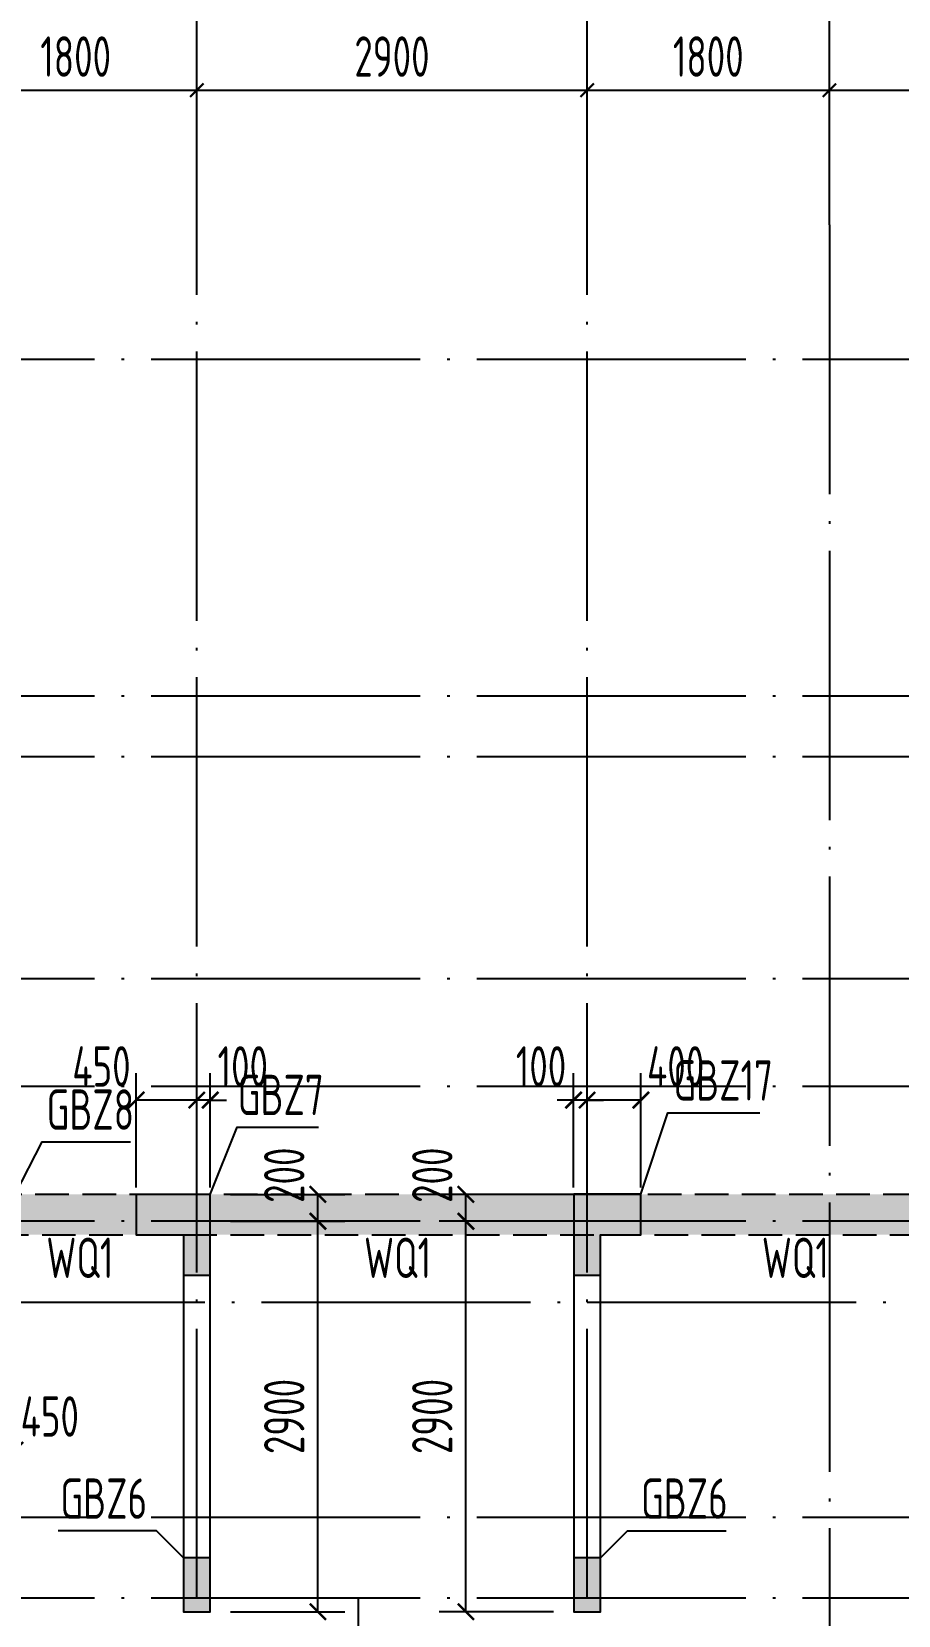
# Model space of a CAD drawing. Extents: x -1307975 to -76406, y -96289 to 379359.
# Drawn here: x -953543 to -947103, y 359666 to 371428 of the extents above; entities that cross this region are included whole.
import ezdxf
from ezdxf.enums import TextEntityAlignment as Align

# ---------------------------------------------------------------- set-up
doc = ezdxf.new("R2010")
doc.units = 0
doc.header["$LTSCALE"] = 1000
doc.linetypes.add('DASH', pattern=[0.35, 0.25, -0.1])
doc.linetypes.add('DOTE', pattern=[2.42, 2, -0.2, 0.02, -0.2])
doc.layers.get('0').update_dxf_attribs({"linetype": 'CONTINUOUS'})
doc.layers.get('DEFPOINTS').update_dxf_attribs({"linetype": 'CONTINUOUS'})
for name, color, linetype in [('A-AXIS', 1, 'CONTINUOUS'), ('A-DOTE', 10, 'DOTE'), ('COLU_DE_TEXT', 7, 'CONTINUOUS'), ('LABEL', 1, 'CONTINUOUS'), ('S-Q墙填充', 252, 'CONTINUOUS'), ('S-Q墙实线', 6, 'CONTINUOUS'), ('S-Q墙标注', 3, 'CONTINUOUS'), ('S-Q墙虚线', 6, 'DASH'), ('S-X详图填充', 252, 'CONTINUOUS'), ('S-X详图实线', 4, 'CONTINUOUS'), ('S-Y一般标注', 3, 'CONTINUOUS')]:
    doc.layers.add(name, color=color, linetype=linetype)
doc.styles.add('TSSD_DIMENSION', font='Tssdeng.shx', dxfattribs={"width": 0.7, "bigfont": 'tssdchn.shx'})
doc.styles.add('TSSD_REIN', font='tssdeng.shx', dxfattribs={"width": 0.7, "height": 300, "bigfont": 'tssdchn.shx'})
doc.styles.add('结构文字', font='zstxt.shx', dxfattribs={"width": 0.7, "bigfont": 'zshz.shx'})
doc.dimstyles.new('STRUCK', dxfattribs={"dimtxt": 400, "dimasz": 121, "dimexe": 200, "dimexo": 150, "dimgap": 115, "dimtad": 1, "dimdec": 0, "dimdsep": 46, "dimtxsty": '结构文字', "dimblk": 'ARCHTICK', "dimcen": 400, "dimclrd": 3, "dimclre": 3, "dimclrt": 7, "dimadec": 0, "dimazin": 0, "dimtfac": 1, "dimtdec": 0, "dimtix": 1, "dimtmove": 2, "dimatfit": 3, "dimldrblk": '_DIMX', "dimfxl": 1, "dimtolj": 1, "dimtzin": 0, "dimarcsym": 0})
doc.dimstyles.new('TSSD_100_100', dxfattribs={"dimtxt": 300, "dimasz": 100, "dimexe": 100, "dimexo": 250, "dimgap": 100, "dimtad": 1, "dimdec": 0, "dimzin": 0, "dimdsep": 46, "dimtxsty": 'TSSD_DIMENSION', "dimblk": 'ARCHTICK', "dimcen": 0, "dimdle": 100, "dimclrt": 7, "dimadec": 0, "dimazin": 0, "dimtfac": 1, "dimtdec": 0, "dimtix": 1, "dimtmove": 2, "dimatfit": 3, "dimldrblk": 'ARCHTICK', "dimfxl": 1, "dimtolj": 1, "dimtzin": 0, "dimarcsym": 0})

# ---------------------------------------------------------------- blocks, each defined once
blk = doc.blocks.new('_ArchTick')
at = {"color": 0, "linetype": 'ByBlock', "const_width": 0.15}
blk.add_lwpolyline([(-0.5, -0.5), (0.5, 0.5)], dxfattribs=at)
blk = doc.blocks.new('*D198')
at = {"layer": 'DEFPOINTS', "color": 0, "transparency": 16777216}
for p in [(24900, 22100), (23100, 21100), (24900, 21100)]:
    blk.add_point(p, dxfattribs=at)
at = {"layer": 'S-Y一般标注', "color": 0, "lineweight": -2, "transparency": 16777216}
for p, q in [((23100, 21350), (23100, 22200)), ((24900, 21350), (24900, 22200)), ((23000, 22100), (25000, 22100))]:
    blk.add_line(p, q, dxfattribs=at)
at = {"layer": 'S-Y一般标注', "color": 0, "lineweight": -2, "transparency": 16777216, "xscale": 100, "yscale": 100, "zscale": 100, "rotation": 180}
blk.add_blockref('_ArchTick', (23100, 22100), dxfattribs=at)
at = {"layer": 'S-Y一般标注', "color": 0, "lineweight": -2, "transparency": 16777216, "xscale": 100, "yscale": 100, "zscale": 100}
blk.add_blockref('_ArchTick', (24900, 22100), dxfattribs=at)
at = {"layer": 'S-Y一般标注', "color": 7, "transparency": 16777216, "insert": (24000, 22350), "char_height": 300, "attachment_point": 5, "style": 'TSSD_DIMENSION'}
blk.add_mtext('\\A1;1800', dxfattribs=at)
blk = doc.blocks.new('*D199')
at = {"layer": 'DEFPOINTS', "color": 0, "transparency": 16777216}
for p in [(27800, 22100), (24900, 21100), (27800, 21100)]:
    blk.add_point(p, dxfattribs=at)
at = {"layer": 'S-Y一般标注', "color": 0, "lineweight": -2, "transparency": 16777216}
for p, q in [((24900, 21350), (24900, 22200)), ((27800, 21350), (27800, 22200)), ((24800, 22100), (27900, 22100))]:
    blk.add_line(p, q, dxfattribs=at)
at = {"layer": 'S-Y一般标注', "color": 0, "lineweight": -2, "transparency": 16777216, "xscale": 100, "yscale": 100, "zscale": 100, "rotation": 180}
blk.add_blockref('_ArchTick', (24900, 22100), dxfattribs=at)
at = {"layer": 'S-Y一般标注', "color": 0, "lineweight": -2, "transparency": 16777216, "xscale": 100, "yscale": 100, "zscale": 100}
blk.add_blockref('_ArchTick', (27800, 22100), dxfattribs=at)
at = {"layer": 'S-Y一般标注', "color": 7, "transparency": 16777216, "insert": (26350, 22350), "char_height": 300, "attachment_point": 5, "style": 'TSSD_DIMENSION'}
blk.add_mtext('\\A1;2900', dxfattribs=at)
blk = doc.blocks.new('*D200')
at = {"layer": 'DEFPOINTS', "color": 0, "transparency": 16777216}
for p in [(29600, 22100), (27800, 21100), (29600, 21100)]:
    blk.add_point(p, dxfattribs=at)
at = {"layer": 'S-Y一般标注', "color": 0, "lineweight": -2, "transparency": 16777216}
for p, q in [((27800, 21350), (27800, 22200)), ((29600, 21350), (29600, 22200)), ((27700, 22100), (29700, 22100))]:
    blk.add_line(p, q, dxfattribs=at)
at = {"layer": 'S-Y一般标注', "color": 0, "lineweight": -2, "transparency": 16777216, "xscale": 100, "yscale": 100, "zscale": 100, "rotation": 180}
blk.add_blockref('_ArchTick', (27800, 22100), dxfattribs=at)
at = {"layer": 'S-Y一般标注', "color": 0, "lineweight": -2, "transparency": 16777216, "xscale": 100, "yscale": 100, "zscale": 100}
blk.add_blockref('_ArchTick', (29600, 22100), dxfattribs=at)
at = {"layer": 'S-Y一般标注', "color": 7, "transparency": 16777216, "insert": (28700, 22350), "char_height": 300, "attachment_point": 5, "style": 'TSSD_DIMENSION'}
blk.add_mtext('\\A1;1800', dxfattribs=at)
blk = doc.blocks.new('*D201')
at = {"layer": 'DEFPOINTS', "color": 0, "transparency": 16777216}
for p in [(31400, 22100), (29600, 21100), (31400, 21100)]:
    blk.add_point(p, dxfattribs=at)
at = {"layer": 'S-Y一般标注', "color": 0, "lineweight": -2, "transparency": 16777216}
for p, q in [((29600, 21350), (29600, 22200)), ((31400, 21350), (31400, 22200)), ((29500, 22100), (31500, 22100))]:
    blk.add_line(p, q, dxfattribs=at)
at = {"layer": 'S-Y一般标注', "color": 0, "lineweight": -2, "transparency": 16777216, "xscale": 100, "yscale": 100, "zscale": 100, "rotation": 180}
blk.add_blockref('_ArchTick', (29600, 22100), dxfattribs=at)
at = {"layer": 'S-Y一般标注', "color": 0, "lineweight": -2, "transparency": 16777216, "xscale": 100, "yscale": 100, "zscale": 100}
blk.add_blockref('_ArchTick', (31400, 22100), dxfattribs=at)
at = {"layer": 'S-Y一般标注', "color": 7, "transparency": 16777216, "insert": (30500, 22350), "char_height": 300, "attachment_point": 5, "style": 'TSSD_DIMENSION'}
blk.add_mtext('\\A1;1800', dxfattribs=at)
blk = doc.blocks.new('*D3641')
at = {"layer": 'DEFPOINTS', "color": 0, "transparency": 16777216}
for p in [(-950316, 362593), (-949516, 362593), (-949516, 359693)]:
    blk.add_point(p, dxfattribs=at)
at = {"layer": 'S-Q墙标注', "color": 3, "lineweight": -2, "transparency": 16777216}
for p, q in [((-949666, 362593), (-950516, 362593)), ((-950316, 359693), (-950316, 362593)), ((-949666, 359693), (-950516, 359693))]:
    blk.add_line(p, q, dxfattribs=at)
at = {"layer": 'S-Q墙标注', "color": 3, "lineweight": -2, "transparency": 16777216, "xscale": 121, "yscale": 121, "zscale": 121}
for p, rotation in [((-950316, 362593), 90), ((-950316, 359693), 270)]:
    blk.add_blockref('_ArchTick', p, dxfattribs=dict(at, rotation=rotation))
at = {"layer": 'S-Q墙标注', "color": 7, "transparency": 16777216, "insert": (-950566, 361143), "char_height": 300, "attachment_point": 5, "rotation": 90, "style": 'TSSD_REIN'}
blk.add_mtext('\\A1;2900', dxfattribs=at)
blk = doc.blocks.new('_DIMX')
blk.add_line((-150, 0), (150, 0))
at = {"const_width": 50}
blk.add_lwpolyline([(-70, -70), (70, 70)], dxfattribs=at)
blk = doc.blocks.new('*D3642')
at = {"layer": 'DEFPOINTS', "color": 0, "transparency": 16777216}
for p in [(-950316, 362793), (-949516, 362793), (-949516, 362593)]:
    blk.add_point(p, dxfattribs=at)
at = {"layer": 'S-Q墙标注', "color": 3, "lineweight": -2, "transparency": 16777216}
for p, q in [((-949666, 362793), (-950516, 362793)), ((-950316, 362593), (-950316, 362793)), ((-949666, 362593), (-950516, 362593))]:
    blk.add_line(p, q, dxfattribs=at)
at = {"layer": 'S-Q墙标注', "color": 3, "lineweight": -2, "transparency": 16777216, "xscale": 121, "yscale": 121, "zscale": 121}
for p, rotation in [((-950316, 362793), 90), ((-950316, 362593), 270)]:
    blk.add_blockref('_ArchTick', p, dxfattribs=dict(at, rotation=rotation))
at = {"layer": 'S-Q墙标注', "color": 7, "transparency": 16777216, "insert": (-950566, 362935), "char_height": 300, "attachment_point": 5, "rotation": 90, "style": 'TSSD_REIN'}
blk.add_mtext('\\A1;200', dxfattribs=at)
blk = doc.blocks.new('*D3643')
at = {"layer": 'DEFPOINTS', "color": 0, "transparency": 16777216}
for p in [(-949416, 363493), (-949416, 362693), (-949016, 362693)]:
    blk.add_point(p, dxfattribs=at)
at = {"layer": 'S-Q墙标注', "color": 3, "lineweight": -2, "transparency": 16777216}
for p, q in [((-949416, 362843), (-949416, 363693)), ((-949016, 362843), (-949016, 363693)), ((-949016, 363493), (-949416, 363493))]:
    blk.add_line(p, q, dxfattribs=at)
at = {"layer": 'S-Q墙标注', "color": 3, "lineweight": -2, "transparency": 16777216, "xscale": 121, "yscale": 121, "zscale": 121, "rotation": 180}
blk.add_blockref('_ArchTick', (-949416, 363493), dxfattribs=at)
at = {"layer": 'S-Q墙标注', "color": 3, "lineweight": -2, "transparency": 16777216, "xscale": 121, "yscale": 121, "zscale": 121}
blk.add_blockref('_ArchTick', (-949016, 363493), dxfattribs=at)
at = {"layer": 'S-Q墙标注', "color": 7, "transparency": 16777216, "insert": (-948758, 363743), "char_height": 300, "attachment_point": 5, "style": 'TSSD_REIN'}
blk.add_mtext('\\A1;400', dxfattribs=at)
blk = doc.blocks.new('*D3644')
at = {"layer": 'DEFPOINTS', "color": 0, "transparency": 16777216}
for p in [(-949516, 363493), (-949516, 362693), (-949416, 362693)]:
    blk.add_point(p, dxfattribs=at)
at = {"layer": 'S-Q墙标注', "color": 3, "lineweight": -2, "transparency": 16777216}
for p, q in [((-949516, 362843), (-949516, 363693)), ((-949416, 362843), (-949416, 363693)), ((-949516, 363493), (-949637, 363493)), ((-949416, 363493), (-949516, 363493)), ((-949416, 363493), (-949295, 363493))]:
    blk.add_line(p, q, dxfattribs=at)
at = {"layer": 'S-Q墙标注', "color": 3, "lineweight": -2, "transparency": 16777216, "xscale": 121, "yscale": 121, "zscale": 121}
blk.add_blockref('_ArchTick', (-949516, 363493), dxfattribs=at)
at = {"layer": 'S-Q墙标注', "color": 3, "lineweight": -2, "transparency": 16777216, "xscale": 121, "yscale": 121, "zscale": 121, "rotation": 180}
blk.add_blockref('_ArchTick', (-949416, 363493), dxfattribs=at)
at = {"layer": 'S-Q墙标注', "color": 7, "transparency": 16777216, "insert": (-949758, 363743), "char_height": 300, "attachment_point": 5, "style": 'TSSD_REIN'}
blk.add_mtext('\\A1;100', dxfattribs=at)
blk = doc.blocks.new('*D3645')
at = {"layer": 'DEFPOINTS', "color": 0, "transparency": 16777216}
for p in [(-952216, 362593), (-951416, 362593), (-952216, 359693)]:
    blk.add_point(p, dxfattribs=at)
at = {"layer": 'S-Q墙标注', "color": 3, "lineweight": -2, "transparency": 16777216}
for p, q in [((-952066, 362593), (-951216, 362593)), ((-951416, 359693), (-951416, 362593)), ((-952066, 359693), (-951216, 359693))]:
    blk.add_line(p, q, dxfattribs=at)
at = {"layer": 'S-Q墙标注', "color": 3, "lineweight": -2, "transparency": 16777216, "xscale": 121, "yscale": 121, "zscale": 121}
for p, rotation in [((-951416, 362593), 90), ((-951416, 359693), 270)]:
    blk.add_blockref('_ArchTick', p, dxfattribs=dict(at, rotation=rotation))
at = {"layer": 'S-Q墙标注', "color": 7, "transparency": 16777216, "insert": (-951666, 361143), "char_height": 300, "attachment_point": 5, "rotation": 90, "style": 'TSSD_REIN'}
blk.add_mtext('\\A1;2900', dxfattribs=at)
blk = doc.blocks.new('*D3646')
at = {"layer": 'DEFPOINTS', "color": 0, "transparency": 16777216}
for p in [(-952216, 362793), (-951416, 362793), (-952216, 362593)]:
    blk.add_point(p, dxfattribs=at)
at = {"layer": 'S-Q墙标注', "color": 3, "lineweight": -2, "transparency": 16777216}
for p, q in [((-952066, 362793), (-951216, 362793)), ((-951416, 362593), (-951416, 362793)), ((-952066, 362593), (-951216, 362593))]:
    blk.add_line(p, q, dxfattribs=at)
at = {"layer": 'S-Q墙标注', "color": 3, "lineweight": -2, "transparency": 16777216, "xscale": 121, "yscale": 121, "zscale": 121}
for p, rotation in [((-951416, 362793), 90), ((-951416, 362593), 270)]:
    blk.add_blockref('_ArchTick', p, dxfattribs=dict(at, rotation=rotation))
at = {"layer": 'S-Q墙标注', "color": 7, "transparency": 16777216, "insert": (-951666, 362935), "char_height": 300, "attachment_point": 5, "rotation": 90, "style": 'TSSD_REIN'}
blk.add_mtext('\\A1;200', dxfattribs=at)
blk = doc.blocks.new('*D3647')
at = {"layer": 'DEFPOINTS', "color": 0, "transparency": 16777216}
for p in [(-952316, 363493), (-952316, 362693), (-952216, 362693)]:
    blk.add_point(p, dxfattribs=at)
at = {"layer": 'S-Q墙标注', "color": 3, "lineweight": -2, "transparency": 16777216}
for p, q in [((-952316, 362843), (-952316, 363693)), ((-952216, 362843), (-952216, 363693)), ((-952316, 363493), (-952437, 363493)), ((-952216, 363493), (-952316, 363493)), ((-952216, 363493), (-952095, 363493))]:
    blk.add_line(p, q, dxfattribs=at)
at = {"layer": 'S-Q墙标注', "color": 3, "lineweight": -2, "transparency": 16777216, "xscale": 121, "yscale": 121, "zscale": 121}
blk.add_blockref('_ArchTick', (-952316, 363493), dxfattribs=at)
at = {"layer": 'S-Q墙标注', "color": 3, "lineweight": -2, "transparency": 16777216, "xscale": 121, "yscale": 121, "zscale": 121, "rotation": 180}
blk.add_blockref('_ArchTick', (-952216, 363493), dxfattribs=at)
at = {"layer": 'S-Q墙标注', "color": 7, "transparency": 16777216, "insert": (-951974, 363743), "char_height": 300, "attachment_point": 5, "style": 'TSSD_REIN'}
blk.add_mtext('\\A1;100', dxfattribs=at)
blk = doc.blocks.new('*D3648')
at = {"layer": 'DEFPOINTS', "color": 0, "transparency": 16777216}
for p in [(-952766, 363493), (-952766, 362693), (-952316, 362693)]:
    blk.add_point(p, dxfattribs=at)
at = {"layer": 'S-Q墙标注', "color": 3, "lineweight": -2, "transparency": 16777216}
for p, q in [((-952766, 362843), (-952766, 363693)), ((-952316, 362843), (-952316, 363693)), ((-952316, 363493), (-952766, 363493))]:
    blk.add_line(p, q, dxfattribs=at)
at = {"layer": 'S-Q墙标注', "color": 3, "lineweight": -2, "transparency": 16777216, "xscale": 121, "yscale": 121, "zscale": 121, "rotation": 180}
blk.add_blockref('_ArchTick', (-952766, 363493), dxfattribs=at)
at = {"layer": 'S-Q墙标注', "color": 3, "lineweight": -2, "transparency": 16777216, "xscale": 121, "yscale": 121, "zscale": 121}
blk.add_blockref('_ArchTick', (-952316, 363493), dxfattribs=at)
at = {"layer": 'S-Q墙标注', "color": 7, "transparency": 16777216, "insert": (-953024, 363743), "char_height": 300, "attachment_point": 5, "style": 'TSSD_REIN'}
blk.add_mtext('\\A1;450', dxfattribs=at)
blk = doc.blocks.new('*D3651')
at = {"layer": 'DEFPOINTS', "color": 0, "transparency": 16777216}
for p in [(-954116, 361693), (-953666, 361693), (-954116, 360893)]:
    blk.add_point(p, dxfattribs=at)
at = {"layer": 'S-Q墙标注', "color": 3, "lineweight": -2, "transparency": 16777216}
for p, q in [((-954116, 361543), (-954116, 360693)), ((-953666, 361543), (-953666, 360693)), ((-953666, 360893), (-954116, 360893))]:
    blk.add_line(p, q, dxfattribs=at)
at = {"layer": 'S-Q墙标注', "color": 3, "lineweight": -2, "transparency": 16777216, "xscale": 121, "yscale": 121, "zscale": 121, "rotation": 180}
blk.add_blockref('_ArchTick', (-954116, 360893), dxfattribs=at)
at = {"layer": 'S-Q墙标注', "color": 3, "lineweight": -2, "transparency": 16777216, "xscale": 121, "yscale": 121, "zscale": 121}
blk.add_blockref('_ArchTick', (-953666, 360893), dxfattribs=at)
at = {"layer": 'S-Q墙标注', "color": 7, "transparency": 16777216, "insert": (-953408, 361143), "char_height": 300, "attachment_point": 5, "style": 'TSSD_REIN'}
blk.add_mtext('\\A1;450', dxfattribs=at)
blk = doc.blocks.new('20211109.00462574')
at = {"layer": 'S-Q墙填充'}
h = blk.add_hatch(dxfattribs=at)
h.set_pattern_fill('ARMORED', color=252, scale=30, style=0)
h.set_pattern_definition([(50, (994311.75, -393917.59), (215.178055, -18.82564), [22.5, -247.5]), (355, (994311.75, -393917.59), (-41.6254, 225.65764), [18, -198]), (100.4514, (994329.68, -393919.15), (173.552815, 206.831863), [19.122057, -210.342634]), (46.1842, (994311.75, -393857.59), (320.172315, -49.655704), [33.75, -371.25]), (96.6356, (994338.43, -393861.72), (280.39881, 292.23536), [28.68309, -315.5139]), (351.1842, (994311.75, -393857.6), (280.39858, 292.23558), [27, -297]), (21, (994341.75, -393872.59), (179.072116, -120.785667), [22.5, -247.5]), (326, (994341.75, -393872.59), (72.9946, 217.545014), [18, -198]), (71.4514, (994356.67, -393882.65), (252.06679, 96.75915), [19.122057, -210.342634]), (37.5, (994311.75, -393917.586), (3.6479566, 99.868156), [0, -195.6, 0, -201, 0, -198.75]), (7.5, (994311.75, -393917.59), (78.920861, 118.323514), [0, -114.6, 0, -191.1, 0, -75.75]), (327.5, (994244.85, -393917.586), (160.146731, -6.7664615), [0, -75, 0, -234, 0, -310.5]), (317.5, (994214.85, -393917.59), (174.95585, 30.031495), [0, -97.5, 0, -155.4, 0, -220.5]), (45, (994311.75, -393917.59), (-106.066017, 106.066017), [])])
h.paths.add_polyline_path([(9600, 1650), (9400, 1650), (9400, 1500), (300, 1500), (300, 8500), (6600, 8500), (6600, 7700), (6800, 7700), (6800, 8800), (5900, 8800), (5900, 9200), (5650, 9200), (5650, 8800), (4150, 8800), (4150, 10500), (5650, 10500), (5650, 9820), (5900, 9820), (5900, 10150), (6300, 10150), (6300, 10500), (6800, 10500), (6800, 10800), (5900, 10800), (5900, 12596), (5650, 12596), (5650, 10750), (3900, 10750), (3900, 8800), (1550, 8800), (1550, 13796), (1300, 13796), (1300, 8800), (0, 8800), (0, 1200), (9300, 1200), (9300, 0), (16100, 0), (16100, 1200), (34400, 1200), (34400, 0), (41000, 0), (41000, 1200), (50400, 1200), (50400, 8800), (42200, 8800), (42200, 10600), (39300, 10600), (39300, 10850), (36100, 10850), (36100, 10600), (33200, 10600), (33200, 8800), (17200, 8800), (17200, 10600), (14300, 10600), (14300, 12300), (15200, 12300), (15200, 14196), (12817, 14196), (12817, 13896), (14900, 13896), (14900, 12600), (14000, 12600), (14000, 9100), (14200, 9100), (14200, 10300), (16900, 10300), (16900, 8500), (33500, 8500), (33500, 10300), (36400, 10300), (36400, 10550), (39000, 10550), (39000, 10300), (41900, 10300), (41900, 8500), (50100, 8500), (50100, 1500), (41000, 1500), (41000, 1650), (40700, 1650), (40700, 300), (34700, 300), (34700, 1650), (34400, 1650), (34400, 1500), (16000, 1500), (16000, 1650), (15800, 1650), (15800, 300), (9600, 300)])
at = {"layer": 'S-Q墙实线'}
for points in [[(20600, 8800), (20050, 8800), (20050, 8500), (20400, 8500), (20400, 5700), (20600, 5700)], [(23300, 8800), (23300, 5700), (23500, 5700), (23500, 8500), (23800, 8500), (23800, 8800)]]:
    blk.add_lwpolyline(points, close=True, dxfattribs=at)
at = {"layer": 'S-Q墙虚线', "color": 2}
blk.add_lwpolyline([(33200, 8800), (17200, 8800), (17200, 10600), (14300, 10600), (14300, 12300), (15200, 12300), (15200, 14196), (12817, 14196), (12817, 13896), (14900, 13896), (14900, 12600), (14000, 12600), (14000, 9100), (14200, 9100), (14200, 10300), (16900, 10300), (16900, 8500), (33500, 8500)], dxfattribs=at)
blk = doc.blocks.new('20210726.16350016')
at = {"layer": 'A-AXIS'}
for p, q in [((24900, 21100), (24900, 23900)), ((27800, 21100), (27800, 23900)), ((29600, 21100), (29600, 23900))]:
    blk.add_line(p, q, dxfattribs=at)
at = {"layer": 'A-DOTE'}
for p, q in [((24900, 10900), (24900, 21100)), ((27800, 10900), (27800, 21100)), ((29600, 21100), (29600, 3600)), ((55600, 20100), (3600, 20100)), ((55600, 17600), (3600, 17600)), ((55600, 17150), (3600, 17150)), ((55600, 15500), (3600, 15500)), ((55600, 14700), (3600, 14700)), ((55600, 13700), (3600, 13700)), ((3600, 13100.3), (55600, 13100.3)), ((55600, 11500), (3600, 11500)), ((55600, 10900), (3600, 10900)), ((26100, 10900), (26100, 3600))]:
    blk.add_line(p, q, dxfattribs=at)
at = {"layer": 'S-Y一般标注'}
for base, p1, p2, picture, middle in [((24900, 22100), (23100, 21100), (24900, 21100), '*D198', (24000, 22350)), ((27800, 22100), (24900, 21100), (27800, 21100), '*D199', (26350, 22350)), ((29600, 22100), (27800, 21100), (29600, 21100), '*D200', (28700, 22350)), ((31400, 22100), (29600, 21100), (31400, 21100), '*D201', (30500, 22350))]:
    dim = blk.add_linear_dim(base=base, p1=p1, p2=p2, dimstyle='TSSD_100_100', dxfattribs=at)
    dim.commit()
    dim.dimension.update_dxf_attribs({"geometry": picture, "text_midpoint": middle})

msp = doc.modelspace()

# ---------------------------------------------------------------- hatches: boundary and pattern name
at = {"layer": 'S-X详图填充'}
h = msp.add_hatch(color=256, dxfattribs=at)
h.dxf.hatch_style = 1
h.paths.add_polyline_path([(-952415.61, 362193.09), (-952215.61, 362193.09), (-952215.61, 362793.06), (-952765.61, 362793.06), (-952765.61, 362493.06), (-952415.61, 362493.06)])
h = msp.add_hatch(color=256, dxfattribs=at)
h.dxf.hatch_style = 1
h.paths.add_polyline_path([(-949515.61, 362193.09), (-949315.61, 362193.09), (-949315.61, 362493.14), (-949015.61, 362493.14), (-949015.61, 362793.14), (-949515.61, 362793.14)])
h = msp.add_hatch(color=256, dxfattribs=at)
h.dxf.hatch_style = 1
h.paths.add_polyline_path([(-952215.61, 360093.09), (-952415.61, 360093.09), (-952415.61, 359693.09), (-952215.61, 359693.09)])
h = msp.add_hatch(color=256, dxfattribs=at)
h.dxf.hatch_style = 1
h.paths.add_polyline_path([(-949315.61, 360093.09), (-949515.61, 360093.09), (-949515.61, 359693.09), (-949315.61, 359693.09)])

# ---------------------------------------------------------------- linework, layer by layer
at = {"layer": 'LABEL'}
for points in [[(-949015.61, 362793.14), (-948815.61, 363398.89), (-948131.55, 363398.89)], [(-952215.61, 362793.06), (-952015.61, 363291.21), (-951410.48, 363291.21)], [(-953665.61, 362793.06), (-953465.61, 363182.37), (-952809.03, 363182.37)], [(-952415.61, 360093.09), (-952615.61, 360293.09), (-953346.27, 360293.09)], [(-949315.61, 360093.09), (-949115.61, 360293.09), (-948381.88, 360293.09)]]:
    msp.add_lwpolyline(points, dxfattribs=at)
at = {"layer": 'S-X详图实线'}
for points in [[(-952415.61, 362193.09), (-952215.61, 362193.09), (-952215.61, 362793.06), (-952765.61, 362793.06), (-952765.61, 362493.06), (-952415.61, 362493.06), (-952415.61, 362193.09)], [(-949515.61, 362193.09), (-949315.61, 362193.09), (-949315.61, 362493.14), (-949015.61, 362493.14), (-949015.61, 362793.14), (-949515.61, 362793.14), (-949515.61, 362193.09)], [(-952215.61, 360093.09), (-952415.61, 360093.09), (-952415.61, 359693.09), (-952215.61, 359693.09), (-952215.61, 360093.09)], [(-949315.61, 360093.09), (-949515.61, 360093.09), (-949515.61, 359693.09), (-949315.61, 359693.09), (-949315.61, 360093.09)]]:
    msp.add_lwpolyline(points, close=True, dxfattribs=at)

# ---------------------------------------------------------------- block references
at = {"layer": 'A-DOTE'}
msp.add_blockref('20210726.16350016', (-977215.6, 348893.02), dxfattribs=at)
at = {"layer": 'S-Q墙实线', "color": 2}
msp.add_blockref('20211109.00462574', (-972815.59, 353992.98), dxfattribs=at)

# ---------------------------------------------------------------- texts
at = {"layer": 'COLU_DE_TEXT', "style": 'TSSD_REIN', "width": 0.7}
for s, p in [('GBZ17', (-948775.07, 363398.89)), ('GBZ7', (-952011.81, 363291.21)), ('GBZ8', (-953431.99, 363182.37)), ('GBZ6', (-953329.46, 360293.09)), ('GBZ6', (-949015.61, 360293.09))]:
    msp.add_text(s, height=300, dxfattribs=at).set_placement(p, align=Align.BOTTOM_LEFT)
at = {"layer": 'S-Q墙标注', "style": 'TSSD_REIN', "width": 0.7}
for p in [(-953184.44, 362081.67), (-950823.93, 362081.67), (-947868.32, 362081.67)]:
    msp.add_text('WQ1', height=300, dxfattribs=at).set_placement(p, align=Align.BOTTOM_CENTER)

# ---------------------------------------------------------------- dimensions: what is measured, and where the dimension line sits
at = {"layer": 'S-Q墙标注'}
for base, p1, p2, angle, picture, middle in [((-952765.61, 363493.06), (-952315.6, 362693.06), (-952765.61, 362693.06), 180, '*D3648', (-953023.69, 363743.06)), ((-952315.6, 363493.06), (-952215.61, 362693.06), (-952315.6, 362693.06), 180, '*D3647', (-951973.69, 363743.06)), ((-949515.61, 363493.06), (-949415.6, 362693.06), (-949515.61, 362693.06), 180, '*D3644', (-949757.53, 363743.06)), ((-949415.6, 363493.06), (-949015.7, 362693.06), (-949415.6, 362693.06), 180, '*D3643', (-948757.62, 363743.06)), ((-951415.61, 362793.14), (-952215.61, 362593.06), (-952215.61, 362793.14), 90, '*D3646', (-951665.61, 362934.99)), ((-950315.61, 362793.14), (-949515.61, 362593.06), (-949515.61, 362793.14), 90, '*D3642', (-950565.61, 362934.99)), ((-954115.6, 360893.06), (-953665.69, 361693.06), (-954115.6, 361693.06), 180, '*D3651', (-953407.62, 361143.06))]:
    dim = msp.add_linear_dim(base=base, p1=p1, p2=p2, angle=angle, dimstyle='STRUCK', override={"dimtxt": 300, "dimgap": 100, "dimtxsty": 'TSSD_REIN'}, dxfattribs=at)
    dim.commit()
    dim.dimension.update_dxf_attribs({"geometry": picture, "text_midpoint": middle, "dimtype": 160})
for base, p1, p2, picture, middle in [((-951415.61, 362593.06), (-952215.61, 359693.06), (-952215.61, 362593.06), '*D3645', (-951665.61, 361143.06)), ((-950315.61, 362593.06), (-949515.61, 359693.06), (-949515.61, 362593.06), '*D3641', (-950565.61, 361143.06))]:
    dim = msp.add_linear_dim(base=base, p1=p1, p2=p2, angle=90, dimstyle='STRUCK', override={"dimtxt": 300, "dimgap": 100, "dimtxsty": 'TSSD_REIN'}, dxfattribs=at)
    dim.commit()
    dim.dimension.update_dxf_attribs({"geometry": picture, "text_midpoint": middle})

doc.saveas('drawing.dxf')
